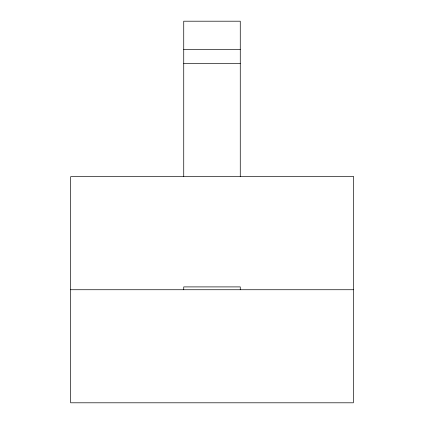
<?xml version="1.0" encoding="UTF-8"?>
<svg xmlns="http://www.w3.org/2000/svg" width="424" height="424" viewBox="0 0 424 424"><rect width="100%" height="100%" fill="white"/><g stroke="black" fill="none" stroke-linecap="round" stroke-linejoin="round"><path stroke-width="0.64" d="M183.735 49.465L240.265 49.465M183.735 63.6L240.265 63.6M70.665 289.735L353.335 289.735M240.265 176.665L240.265 21.2L183.735 21.2L183.735 176.665M240.265 289.735L240.265 286.905L183.735 286.905L183.735 289.735M353.335 176.665L70.665 176.665L70.665 402.8L353.335 402.8L353.335 176.665"/></g></svg>
